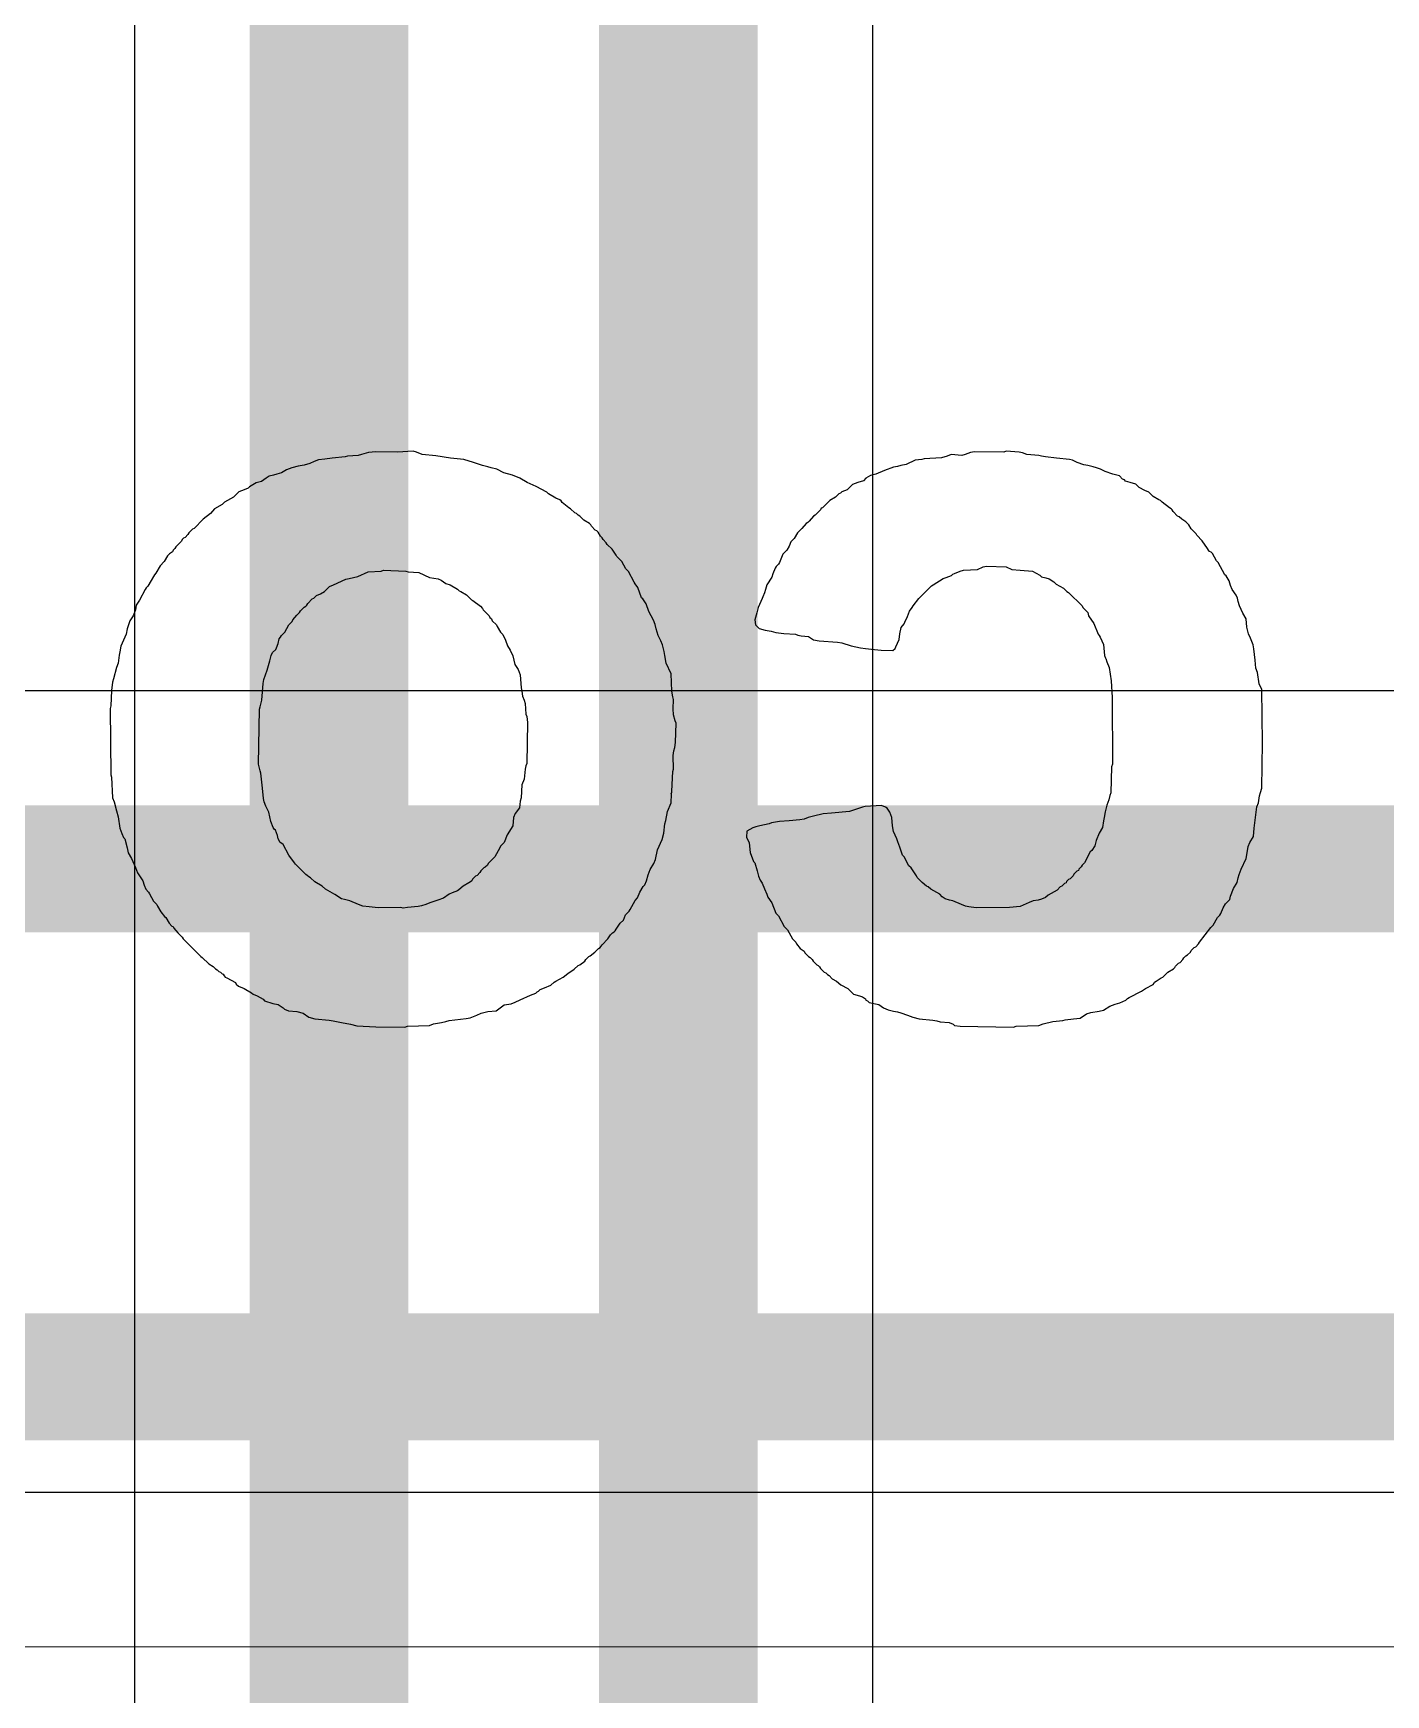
# Model space of a CAD drawing. Header units: inches. Extents: x -8 to 210, y -39 to 109.
# Drawn here: x 46.53 to 48.693, y 32.055 to 34.712 of the extents above; entities that cross this region are included whole.
import ezdxf

# ---------------------------------------------------------------- set-up
doc = ezdxf.new("R2010")
doc.units = ezdxf.units.IN
for name, color, linetype in [('Bottom Layer', 5, 'Continuous'), ('Bottom Overlay', 54, 'Continuous'), ('Top Layer', 1, 'Continuous')]:
    doc.layers.add(name, color=color, linetype=linetype)

msp = doc.modelspace()

# ---------------------------------------------------------------- linework, layer by layer
at = {"layer": 'Bottom Layer'}
msp.add_line((60.1472, 33.6602), (19.6483, 33.6602), dxfattribs=at)
for points in [[(18.3639, 33.3753, 0.2032, 0.2032, 0), (60.5315, 33.3753, 0.2032, 0.2032, 0)], [(18.8214, 32.5628, 0.2032, 0.2032, 0), (60.325, 32.5628, 0.2032, 0.2032, 0)]]:
    msp.add_lwpolyline(points, format="xyseb", dxfattribs=at)
at = {"layer": 'Bottom Overlay'}
for p, q in [((47.0658, 34.0413), (47.0546, 34.038)), ((47.0776, 34.0426), (47.0658, 34.0413)), ((47.1123, 34.0419), (47.0776, 34.0426)), ((47.1373, 34.0432), (47.1123, 34.0419)), ((47.1425, 34.0419), (47.1373, 34.0432)), ((47.1517, 34.038), (47.1425, 34.0419)), ((48.0287, 34.0413), (48.0202, 34.038)), ((48.0353, 34.0426), (48.0287, 34.0413)), ((48.0818, 34.0419), (48.0353, 34.0426)), ((48.0858, 34.0432), (48.0818, 34.0419)), ((48.1067, 34.0419), (48.0858, 34.0432)), ((48.112, 34.0406), (48.1067, 34.0419)), ((48.1186, 34.038), (48.112, 34.0406)), ((46.9346, 34.0137), (46.9267, 34.0085)), ((46.9431, 34.017), (46.9346, 34.0137)), ((46.9536, 34.0196), (46.9431, 34.017)), ((46.9628, 34.0209), (46.9536, 34.0196)), ((46.972, 34.0236), (46.9628, 34.0209)), ((46.9792, 34.0268), (46.972, 34.0236)), ((46.9857, 34.0295), (46.9792, 34.0268)), ((46.9962, 34.0308), (46.9857, 34.0295)), ((47.008, 34.0321), (46.9962, 34.0308)), ((47.0284, 34.0341), (47.008, 34.0321)), ((47.0323, 34.0354), (47.0284, 34.0341)), ((47.0494, 34.0367), (47.0323, 34.0354)), ((47.0546, 34.038), (47.0494, 34.0367)), ((47.1733, 34.036), (47.1517, 34.038)), ((47.197, 34.0321), (47.1733, 34.036)), ((47.2186, 34.0301), (47.197, 34.0321)), ((47.2337, 34.0255), (47.2186, 34.0301)), ((47.2481, 34.0203), (47.2337, 34.0255)), ((47.2566, 34.0183), (47.2481, 34.0203)), ((47.2619, 34.017), (47.2566, 34.0183)), ((47.2711, 34.0144), (47.2619, 34.017)), ((47.2822, 34.0085), (47.2711, 34.0144)), ((47.9054, 34.0177), (47.8909, 34.0124)), ((47.9119, 34.019), (47.9054, 34.0177)), ((47.9172, 34.0203), (47.9119, 34.019)), ((47.9257, 34.0223), (47.9172, 34.0203)), ((47.9401, 34.0288), (47.9257, 34.0223)), ((47.9506, 34.0301), (47.9401, 34.0288)), ((47.9546, 34.0314), (47.9506, 34.0301)), ((47.9821, 34.0327), (47.9546, 34.0314)), ((47.9913, 34.0354), (47.9821, 34.0327)), ((47.9979, 34.038), (47.9913, 34.0354)), ((48.0149, 34.0367), (47.9979, 34.038)), ((48.0202, 34.038), (48.0149, 34.0367)), ((48.1382, 34.0367), (48.1186, 34.038)), ((48.1422, 34.0354), (48.1382, 34.0367)), ((48.1487, 34.0341), (48.1422, 34.0354)), ((48.1664, 34.0321), (48.1487, 34.0341)), ((48.1868, 34.0301), (48.1664, 34.0321)), ((48.192, 34.0288), (48.1868, 34.0301)), ((48.1992, 34.0255), (48.192, 34.0288)), ((48.2097, 34.0216), (48.1992, 34.0255)), ((48.2163, 34.0203), (48.2097, 34.0216)), ((48.2248, 34.0183), (48.2163, 34.0203)), ((48.2301, 34.017), (48.2248, 34.0183)), ((48.2366, 34.0144), (48.2301, 34.017)), ((48.2438, 34.0111), (48.2366, 34.0144)), ((46.8755, 33.9862), (46.8736, 33.9842)), ((46.886, 33.9927), (46.8755, 33.9862)), ((46.8946, 33.9947), (46.886, 33.9927)), ((46.9024, 34), (46.8946, 33.9947)), ((46.907, 34.0032), (46.9024, 34)), ((46.9142, 34.0052), (46.907, 34.0032)), ((46.9195, 34.0065), (46.9142, 34.0052)), ((46.9267, 34.0085), (46.9195, 34.0065)), ((47.296, 34.0052), (47.2822, 34.0085)), ((47.3078, 34), (47.296, 34.0052)), ((47.3196, 33.9934), (47.3078, 34)), ((47.334, 33.9868), (47.3196, 33.9934)), ((47.3511, 33.9777), (47.334, 33.9868)), ((47.8398, 33.9901), (47.8313, 33.9816)), ((47.8483, 33.9934), (47.8398, 33.9901)), ((47.8575, 33.996), (47.8483, 33.9934)), ((47.8614, 34), (47.8575, 33.996)), ((47.8686, 34.0045), (47.8614, 34)), ((47.8772, 34.0065), (47.8686, 34.0045)), ((47.8909, 34.0124), (47.8772, 34.0065)), ((48.2563, 34.0065), (48.2438, 34.0111)), ((48.2668, 34.0039), (48.2563, 34.0065)), ((48.272, 33.9986), (48.2668, 34.0039)), ((48.2747, 33.9973), (48.272, 33.9986)), ((48.2766, 33.9954), (48.2747, 33.9973)), ((48.2839, 33.9934), (48.2766, 33.9954)), ((48.293, 33.9908), (48.2839, 33.9934)), ((48.2983, 33.9855), (48.293, 33.9908)), ((46.8355, 33.9619), (46.8316, 33.958)), ((46.85, 33.9698), (46.8355, 33.9619)), ((46.8585, 33.9783), (46.85, 33.9698)), ((46.867, 33.9816), (46.8585, 33.9783)), ((46.8736, 33.9842), (46.867, 33.9816)), ((47.3537, 33.975), (47.3511, 33.9777)), ((47.3655, 33.9685), (47.3537, 33.975)), ((47.3721, 33.9658), (47.3655, 33.9685)), ((47.3741, 33.9639), (47.3721, 33.9658)), ((47.3754, 33.9613), (47.3741, 33.9639)), ((47.3865, 33.9527), (47.3754, 33.9613)), ((47.8037, 33.9645), (47.7919, 33.9527)), ((47.8129, 33.9698), (47.8037, 33.9645)), ((47.8181, 33.975), (47.8129, 33.9698)), ((47.8208, 33.9763), (47.8181, 33.975)), ((47.8227, 33.9783), (47.8208, 33.9763)), ((47.8313, 33.9816), (47.8227, 33.9783)), ((48.3075, 33.9803), (48.2983, 33.9855)), ((48.314, 33.9777), (48.3075, 33.9803)), ((48.3206, 33.9711), (48.314, 33.9777)), ((48.3298, 33.9658), (48.3206, 33.9711)), ((48.3324, 33.9645), (48.3298, 33.9658)), ((48.335, 33.9619), (48.3324, 33.9645)), ((48.3468, 33.9527), (48.335, 33.9619)), ((46.8014, 33.9344), (46.787, 33.9199)), ((46.8132, 33.9435), (46.8014, 33.9344)), ((46.8198, 33.9514), (46.8132, 33.9435)), ((46.8316, 33.958), (46.8198, 33.9514)), ((47.3891, 33.9514), (47.3865, 33.9527)), ((47.3957, 33.9449), (47.3891, 33.9514)), ((47.3983, 33.9435), (47.3957, 33.9449)), ((47.401, 33.9409), (47.3983, 33.9435)), ((47.4036, 33.9396), (47.401, 33.9409)), ((47.4101, 33.933), (47.4036, 33.9396)), ((47.4193, 33.9278), (47.4101, 33.933)), ((47.7775, 33.9396), (47.7709, 33.9317)), ((47.7801, 33.9409), (47.7775, 33.9396)), ((47.7886, 33.9494), (47.7801, 33.9409)), ((47.7899, 33.9521), (47.7886, 33.9494)), ((47.7919, 33.9527), (47.7899, 33.9521)), ((48.3495, 33.9514), (48.3468, 33.9527)), ((48.3514, 33.9494), (48.3495, 33.9514)), ((48.3527, 33.9468), (48.3514, 33.9494)), ((48.3599, 33.9396), (48.3527, 33.9468)), ((48.3626, 33.9383), (48.3599, 33.9396)), ((48.3665, 33.9344), (48.3626, 33.9383)), ((48.3731, 33.9304), (48.3665, 33.9344)), ((46.7771, 33.9101), (46.7726, 33.9055)), ((46.7785, 33.9127), (46.7771, 33.9101)), ((46.7844, 33.9186), (46.7785, 33.9127)), ((46.787, 33.9199), (46.7844, 33.9186)), ((47.4213, 33.9258), (47.4193, 33.9278)), ((47.4226, 33.9232), (47.4213, 33.9258)), ((47.4285, 33.9173), (47.4226, 33.9232)), ((47.4311, 33.916), (47.4285, 33.9173)), ((47.4331, 33.914), (47.4311, 33.916)), ((47.437, 33.9075), (47.4331, 33.914)), ((47.4397, 33.9048), (47.437, 33.9075)), ((47.7519, 33.9127), (47.7466, 33.9035)), ((47.7591, 33.9199), (47.7519, 33.9127)), ((47.7657, 33.9278), (47.7591, 33.9199)), ((47.7683, 33.9291), (47.7657, 33.9278)), ((47.7709, 33.9317), (47.7683, 33.9291)), ((48.3777, 33.9258), (48.3731, 33.9304)), ((48.3816, 33.9193), (48.3777, 33.9258)), ((48.3895, 33.9114), (48.3816, 33.9193)), ((48.3908, 33.9088), (48.3895, 33.9114)), ((48.3993, 33.9002), (48.3908, 33.9088)), ((46.7522, 33.8825), (46.7476, 33.8793)), ((46.7535, 33.8852), (46.7522, 33.8825)), ((46.7562, 33.8878), (46.7535, 33.8852)), ((46.7575, 33.8904), (46.7562, 33.8878)), ((46.7667, 33.8996), (46.7575, 33.8904)), ((46.768, 33.9022), (46.7667, 33.8996)), ((46.7699, 33.9042), (46.768, 33.9022)), ((46.7726, 33.9055), (46.7699, 33.9042)), ((47.441, 33.9022), (47.4397, 33.9048)), ((47.4462, 33.897), (47.441, 33.9022)), ((47.4475, 33.8943), (47.4462, 33.897)), ((47.4554, 33.8865), (47.4475, 33.8943)), ((47.462, 33.8773), (47.4554, 33.8865)), ((47.7348, 33.8852), (47.7283, 33.8786)), ((47.7388, 33.8917), (47.7348, 33.8852)), ((47.7414, 33.8983), (47.7388, 33.8917)), ((47.7466, 33.9035), (47.7414, 33.8983)), ((48.4078, 33.8878), (48.3993, 33.9002)), ((48.4091, 33.8852), (48.4078, 33.8878)), ((48.4111, 33.8832), (48.4091, 33.8852)), ((48.4137, 33.8819), (48.4111, 33.8832)), ((48.4157, 33.8799), (48.4137, 33.8819)), ((48.4223, 33.8681), (48.4157, 33.8799)), ((46.7325, 33.8602), (46.726, 33.8484)), ((46.7391, 33.8668), (46.7325, 33.8602)), ((46.7443, 33.876), (46.7391, 33.8668)), ((46.7476, 33.8793), (46.7443, 33.876)), ((47.4633, 33.8747), (47.462, 33.8773)), ((47.4711, 33.8668), (47.4633, 33.8747)), ((47.4777, 33.855), (47.4711, 33.8668)), ((47.4816, 33.8511), (47.4777, 33.855)), ((47.7165, 33.8563), (47.7125, 33.8471)), ((47.7178, 33.8589), (47.7165, 33.8563)), ((47.7217, 33.8629), (47.7178, 33.8589)), ((47.723, 33.8655), (47.7217, 33.8629)), ((47.7283, 33.8786), (47.723, 33.8655)), ((48.0175, 33.853), (48.0398, 33.8543)), ((48.0398, 33.8543), (48.049, 33.8583)), ((48.049, 33.8583), (48.0543, 33.8596)), ((48.0543, 33.8596), (48.0858, 33.8583)), ((48.0858, 33.8583), (48.0949, 33.8543)), ((48.0949, 33.8543), (48.1081, 33.853)), ((48.4249, 33.8655), (48.4223, 33.8681)), ((48.4354, 33.8458), (48.4249, 33.8655)), ((46.7129, 33.8274), (46.7102, 33.8248)), ((46.7181, 33.8366), (46.7129, 33.8274)), ((46.722, 33.8432), (46.7181, 33.8366)), ((46.7234, 33.8458), (46.722, 33.8432)), ((46.726, 33.8484), (46.7234, 33.8458)), ((46.9956, 33.8189), (47.0034, 33.8268)), ((47.0034, 33.8268), (47.01, 33.8294)), ((47.01, 33.8294), (47.0297, 33.8386)), ((47.0297, 33.8386), (47.0349, 33.8399)), ((47.0349, 33.8399), (47.0487, 33.8432)), ((47.0487, 33.8432), (47.0651, 33.8504)), ((47.0651, 33.8504), (47.0861, 33.8517)), ((47.0861, 33.8517), (47.09, 33.853)), ((47.09, 33.853), (47.1255, 33.8517)), ((47.1255, 33.8517), (47.1294, 33.8504)), ((47.1294, 33.8504), (47.1464, 33.8491)), ((47.1464, 33.8491), (47.1635, 33.8412)), ((47.1635, 33.8412), (47.1773, 33.8392)), ((47.1773, 33.8392), (47.1819, 33.8373)), ((47.1819, 33.8373), (47.1897, 33.832)), ((47.1897, 33.832), (47.1963, 33.8294)), ((47.1963, 33.8294), (47.2081, 33.8228)), ((47.4908, 33.834), (47.4816, 33.8511)), ((47.4921, 33.8314), (47.4908, 33.834)), ((47.4967, 33.8255), (47.4921, 33.8314)), ((47.7027, 33.8294), (47.7007, 33.8222)), ((47.7112, 33.8419), (47.7027, 33.8294)), ((47.7125, 33.8471), (47.7112, 33.8419)), ((47.946, 33.8078), (47.9664, 33.8281)), ((47.9664, 33.8281), (47.969, 33.8294)), ((47.969, 33.8294), (47.9847, 33.8399)), ((47.9847, 33.8399), (47.99, 33.8412)), ((47.99, 33.8412), (47.9985, 33.8445)), ((47.9985, 33.8445), (48.0005, 33.8465)), ((48.0005, 33.8465), (48.0031, 33.8478)), ((48.0031, 33.8478), (48.0123, 33.8517)), ((48.0123, 33.8517), (48.0175, 33.853)), ((48.1081, 33.853), (48.1277, 33.8517)), ((48.1277, 33.8517), (48.1395, 33.8451)), ((48.1395, 33.8451), (48.1422, 33.8425)), ((48.1422, 33.8425), (48.1494, 33.8406)), ((48.1494, 33.8406), (48.1546, 33.8392)), ((48.1546, 33.8392), (48.1618, 33.8347)), ((48.1618, 33.8347), (48.1658, 33.8307)), ((48.1658, 33.8307), (48.1776, 33.8242)), ((48.4373, 33.8438), (48.4354, 33.8458)), ((48.4426, 33.836), (48.4373, 33.8438)), ((48.4446, 33.8288), (48.4426, 33.836)), ((48.4472, 33.8222), (48.4446, 33.8288)), ((46.6997, 33.8051), (46.6945, 33.7973)), ((46.7089, 33.8222), (46.6997, 33.8051)), ((46.7102, 33.8248), (46.7089, 33.8222)), ((46.9687, 33.7999), (46.9759, 33.8071)), ((46.9759, 33.8071), (46.9785, 33.8084)), ((46.9785, 33.8084), (46.9825, 33.8124)), ((46.9825, 33.8124), (46.989, 33.815)), ((46.989, 33.815), (46.9956, 33.8189)), ((47.2081, 33.8228), (47.2107, 33.8202)), ((47.2107, 33.8202), (47.2134, 33.8189)), ((47.2134, 33.8189), (47.2225, 33.8137)), ((47.2225, 33.8137), (47.2304, 33.8058)), ((47.2304, 33.8058), (47.233, 33.8045)), ((47.233, 33.8045), (47.2448, 33.7953)), ((47.5026, 33.8091), (47.4967, 33.8255)), ((47.5046, 33.8071), (47.5026, 33.8091)), ((47.5098, 33.7992), (47.5046, 33.8071)), ((47.6955, 33.8078), (47.6889, 33.7933)), ((47.6968, 33.8104), (47.6955, 33.8078)), ((47.6994, 33.8169), (47.6968, 33.8104)), ((47.7007, 33.8222), (47.6994, 33.8169)), ((47.9369, 33.796), (47.946, 33.8078)), ((48.1776, 33.8242), (48.1828, 33.8189)), ((48.1828, 33.8189), (48.1855, 33.8176)), ((48.1855, 33.8176), (48.2071, 33.796)), ((48.4537, 33.813), (48.4472, 33.8222)), ((48.4557, 33.8084), (48.4537, 33.813)), ((48.457, 33.8032), (48.4557, 33.8084)), ((48.459, 33.796), (48.457, 33.8032)), ((46.6893, 33.7802), (46.684, 33.7723)), ((46.6906, 33.7828), (46.6893, 33.7802)), ((46.6932, 33.7894), (46.6906, 33.7828)), ((46.6945, 33.7973), (46.6932, 33.7894)), ((46.9438, 33.771), (46.9451, 33.7737)), ((46.9451, 33.7737), (46.951, 33.7809)), ((46.951, 33.7809), (46.9556, 33.7855)), ((46.9556, 33.7855), (46.9569, 33.7881)), ((46.9569, 33.7881), (46.9628, 33.794)), ((46.9628, 33.794), (46.9654, 33.7953)), ((46.9654, 33.7953), (46.9674, 33.7973)), ((46.9674, 33.7973), (46.9687, 33.7999)), ((47.2448, 33.7953), (47.2481, 33.792)), ((47.2481, 33.792), (47.2494, 33.7894)), ((47.2494, 33.7894), (47.2586, 33.7802)), ((47.2586, 33.7802), (47.2599, 33.7776)), ((47.2599, 33.7776), (47.2619, 33.7756)), ((47.2619, 33.7756), (47.2625, 33.775)), ((47.2625, 33.775), (47.2639, 33.7723)), ((47.5144, 33.7868), (47.5098, 33.7992)), ((47.5216, 33.773), (47.5144, 33.7868)), ((47.6869, 33.7848), (47.6837, 33.7737)), ((47.6837, 33.7737), (47.685, 33.7658)), ((47.6889, 33.7933), (47.6869, 33.7848)), ((47.9237, 33.7697), (47.9277, 33.7789)), ((47.9277, 33.7789), (47.931, 33.7874)), ((47.931, 33.7874), (47.9355, 33.7933)), ((47.9355, 33.7933), (47.9369, 33.796)), ((48.2071, 33.796), (48.2084, 33.7933)), ((48.2084, 33.7933), (48.2163, 33.7855)), ((48.2163, 33.7855), (48.2176, 33.7802)), ((48.2176, 33.7802), (48.2261, 33.7677)), ((48.4642, 33.7841), (48.459, 33.796)), ((48.4695, 33.775), (48.4642, 33.7841)), ((48.4708, 33.7618), (48.4695, 33.775)), ((46.6781, 33.7507), (46.6696, 33.7317)), ((46.6801, 33.7592), (46.6781, 33.7507)), ((46.684, 33.7723), (46.6801, 33.7592)), ((46.9254, 33.7461), (46.9267, 33.7487)), ((46.9267, 33.7487), (46.932, 33.754)), ((46.932, 33.754), (46.9385, 33.7658)), ((46.9385, 33.7658), (46.9438, 33.771)), ((47.2639, 33.7723), (47.2704, 33.7658)), ((47.2704, 33.7658), (47.2717, 33.7632)), ((47.2717, 33.7632), (47.277, 33.754)), ((47.277, 33.754), (47.2809, 33.75)), ((47.2809, 33.75), (47.2849, 33.7409)), ((47.5243, 33.7664), (47.5216, 33.773)), ((47.5262, 33.7592), (47.5243, 33.7664)), ((47.5289, 33.7487), (47.5262, 33.7592)), ((47.5335, 33.7402), (47.5289, 33.7487)), ((47.685, 33.7658), (47.6909, 33.7599)), ((47.6909, 33.7599), (47.7001, 33.7573)), ((47.7001, 33.7573), (47.7099, 33.7553)), ((47.7099, 33.7553), (47.7171, 33.7533)), ((47.7171, 33.7533), (47.7302, 33.752)), ((47.7302, 33.752), (47.7486, 33.7507)), ((47.7486, 33.7507), (47.7525, 33.7494)), ((47.7525, 33.7494), (47.7578, 33.7481)), ((47.7578, 33.7481), (47.7696, 33.7468)), ((47.9146, 33.7422), (47.9159, 33.7513)), ((47.9159, 33.7513), (47.9178, 33.7612)), ((47.9178, 33.7612), (47.9224, 33.7671)), ((47.9224, 33.7671), (47.9237, 33.7697)), ((48.2261, 33.7677), (48.2327, 33.7507)), ((48.2327, 33.7507), (48.2347, 33.7487)), ((48.2347, 33.7487), (48.236, 33.7461)), ((48.4734, 33.7513), (48.4708, 33.7618)), ((48.4767, 33.7441), (48.4734, 33.7513)), ((46.6683, 33.7225), (46.6669, 33.7172)), ((46.6696, 33.7317), (46.6683, 33.7225)), ((46.9103, 33.7166), (46.9123, 33.7212)), ((46.9123, 33.7212), (46.9175, 33.7264)), ((46.9175, 33.7264), (46.9188, 33.729)), ((46.9188, 33.729), (46.9215, 33.7356)), ((46.9215, 33.7356), (46.9228, 33.7435)), ((46.9228, 33.7435), (46.9254, 33.7461)), ((47.2849, 33.7409), (47.2881, 33.7323)), ((47.2881, 33.7323), (47.2927, 33.7251)), ((47.2927, 33.7251), (47.2967, 33.7159)), ((47.5361, 33.7336), (47.5335, 33.7402)), ((47.5387, 33.7231), (47.5361, 33.7336)), ((47.54, 33.7166), (47.5387, 33.7231)), ((47.7696, 33.7468), (47.7775, 33.7415)), ((47.7775, 33.7415), (47.7866, 33.7402)), ((47.7866, 33.7402), (47.8162, 33.7382)), ((47.8162, 33.7382), (47.8227, 33.7369)), ((47.8227, 33.7369), (47.8378, 33.7323)), ((47.8378, 33.7323), (47.8529, 33.729)), ((47.8529, 33.729), (47.8608, 33.7277)), ((47.8608, 33.7277), (47.8752, 33.7264)), ((47.8752, 33.7264), (47.8857, 33.7251)), ((47.8857, 33.7251), (47.9047, 33.7245)), ((47.9047, 33.7245), (47.908, 33.7277)), ((47.908, 33.7277), (47.9093, 33.7304)), ((47.9093, 33.7304), (47.9146, 33.7422)), ((48.236, 33.7461), (48.2412, 33.7343)), ((48.2412, 33.7343), (48.2432, 33.7166)), ((48.4806, 33.7336), (48.4767, 33.7441)), ((48.482, 33.7271), (48.4806, 33.7336)), ((48.4839, 33.7094), (48.482, 33.7271)), ((46.663, 33.6976), (46.6578, 33.6792)), ((46.6656, 33.7041), (46.663, 33.6976)), ((46.6669, 33.7172), (46.6656, 33.7041)), ((46.9037, 33.693), (46.9083, 33.7081)), ((46.9083, 33.7081), (46.9103, 33.7166)), ((47.2967, 33.7159), (47.2999, 33.7022)), ((47.2999, 33.7022), (47.3052, 33.6943)), ((47.3052, 33.6943), (47.3085, 33.6858)), ((47.542, 33.7041), (47.54, 33.7166)), ((47.5499, 33.6871), (47.542, 33.7041)), ((48.2432, 33.7166), (48.2445, 33.7126)), ((48.2445, 33.7126), (48.2452, 33.712)), ((48.2452, 33.712), (48.2465, 33.7067)), ((48.2465, 33.7067), (48.2504, 33.6976)), ((48.2504, 33.6976), (48.2537, 33.6759)), ((48.4852, 33.6962), (48.4839, 33.7094)), ((48.4879, 33.6897), (48.4852, 33.6962)), ((46.6565, 33.6739), (46.6551, 33.6608)), ((46.6578, 33.6792), (46.6565, 33.6739)), ((46.8952, 33.6451), (46.8972, 33.672)), ((46.8972, 33.672), (46.8985, 33.6785)), ((46.8985, 33.6785), (46.9037, 33.693)), ((47.3085, 33.6858), (47.3098, 33.6648)), ((47.5512, 33.6595), (47.5499, 33.6871)), ((48.2537, 33.6759), (48.255, 33.6497)), ((48.4905, 33.6713), (48.4879, 33.6897)), ((48.4944, 33.6621), (48.4905, 33.6713)), ((46.6551, 33.6608), (46.6538, 33.6359)), ((46.8926, 33.6346), (46.8952, 33.6451)), ((47.3098, 33.6648), (47.3111, 33.6595)), ((47.3111, 33.6595), (47.3124, 33.6516)), ((47.3124, 33.6516), (47.315, 33.6451)), ((47.315, 33.6451), (47.3163, 33.6398)), ((47.5525, 33.6503), (47.5512, 33.6595)), ((47.5538, 33.6464), (47.5525, 33.6503)), ((47.5531, 33.6313), (47.5538, 33.6464)), ((48.255, 33.6497), (48.2556, 33.5428)), ((48.4957, 33.5769), (48.4944, 33.6621)), ((46.6538, 33.6359), (46.6525, 33.632)), ((46.6525, 33.632), (46.6538, 33.5257)), ((46.89, 33.5428), (46.8913, 33.6307)), ((46.8913, 33.6307), (46.8926, 33.6346)), ((47.3163, 33.6398), (47.3176, 33.6228)), ((47.3176, 33.6228), (47.319, 33.6188)), ((47.319, 33.6188), (47.3203, 33.6097)), ((47.5538, 33.6215), (47.5531, 33.6313)), ((47.5564, 33.6123), (47.5538, 33.6215)), ((47.3203, 33.6097), (47.319, 33.5441)), ((47.5577, 33.6084), (47.5564, 33.6123)), ((47.5571, 33.5775), (47.5577, 33.6084)), ((47.5531, 33.5565), (47.5544, 33.5644)), ((47.5544, 33.5644), (47.5558, 33.5697)), ((47.5558, 33.5697), (47.5571, 33.5775)), ((48.4944, 33.5047), (48.4957, 33.5769)), ((46.8926, 33.5323), (46.89, 33.5428)), ((47.3163, 33.5349), (47.315, 33.5191)), ((47.3176, 33.5401), (47.3163, 33.5349)), ((47.319, 33.5441), (47.3176, 33.5401)), ((47.5525, 33.531), (47.5538, 33.5349)), ((47.5538, 33.5349), (47.5531, 33.5565)), ((48.2543, 33.5388), (48.253, 33.4968)), ((48.2556, 33.5428), (48.2543, 33.5388)), ((46.6538, 33.5257), (46.6551, 33.5218)), ((46.6551, 33.5218), (46.6565, 33.489)), ((46.8939, 33.5283), (46.8926, 33.5323)), ((46.8952, 33.5139), (46.8939, 33.5283)), ((46.8965, 33.5047), (46.8952, 33.5139)), ((47.3111, 33.51), (47.3098, 33.489)), ((47.315, 33.5191), (47.3111, 33.51)), ((47.5512, 33.4995), (47.5525, 33.531)), ((46.6565, 33.489), (46.6591, 33.4824)), ((46.6591, 33.4824), (46.663, 33.468)), ((46.8978, 33.4877), (46.8965, 33.5047)), ((46.8992, 33.4824), (46.8978, 33.4877)), ((46.9018, 33.4759), (46.8992, 33.4824)), ((47.3085, 33.4837), (47.3072, 33.4732)), ((47.3098, 33.489), (47.3085, 33.4837)), ((47.5499, 33.4955), (47.5512, 33.4982)), ((47.5505, 33.4949), (47.5499, 33.4955)), ((47.5499, 33.4811), (47.5505, 33.4949)), ((47.5512, 33.4982), (47.5512, 33.4995)), ((48.2497, 33.4857), (48.2465, 33.4772)), ((48.2517, 33.4929), (48.2497, 33.4857)), ((48.253, 33.4968), (48.2517, 33.4929)), ((48.4892, 33.4811), (48.4911, 33.4922)), ((48.4911, 33.4922), (48.4924, 33.4975)), ((48.4924, 33.4975), (48.4944, 33.5047)), ((46.663, 33.468), (46.6656, 33.4588)), ((46.6656, 33.4588), (46.6683, 33.4404)), ((46.9064, 33.466), (46.9018, 33.4759)), ((46.9096, 33.4509), (46.9064, 33.466)), ((47.298, 33.4575), (47.2967, 33.4444)), ((47.3006, 33.464), (47.298, 33.4575)), ((47.3072, 33.4732), (47.3006, 33.464)), ((47.5413, 33.4529), (47.5439, 33.4673)), ((47.5439, 33.4673), (47.5499, 33.4811)), ((47.7624, 33.4549), (47.7558, 33.4536)), ((47.7689, 33.4575), (47.7624, 33.4549)), ((47.7775, 33.4595), (47.7689, 33.4575)), ((47.7932, 33.4634), (47.7775, 33.4595)), ((47.8063, 33.4647), (47.7932, 33.4634)), ((47.8352, 33.4673), (47.8063, 33.4647)), ((47.8562, 33.4739), (47.8352, 33.4673)), ((47.8601, 33.4752), (47.8562, 33.4739)), ((47.8864, 33.4765), (47.8601, 33.4752)), ((47.8929, 33.4739), (47.8864, 33.4765)), ((47.8955, 33.4726), (47.8929, 33.4739)), ((47.8995, 33.466), (47.8955, 33.4726)), ((47.9028, 33.4575), (47.8995, 33.466)), ((47.9041, 33.4444), (47.9028, 33.4575)), ((48.2425, 33.4575), (48.2412, 33.4522)), ((48.2438, 33.4667), (48.2425, 33.4575)), ((48.2465, 33.4772), (48.2438, 33.4667)), ((48.4826, 33.4404), (48.4865, 33.4745)), ((48.4865, 33.4745), (48.4892, 33.4811)), ((46.6683, 33.4404), (46.6715, 33.4319)), ((46.6715, 33.4319), (46.6742, 33.4253)), ((46.9136, 33.4417), (46.9096, 33.4509)), ((46.9149, 33.4391), (46.9136, 33.4417)), ((46.9169, 33.4372), (46.9149, 33.4391)), ((46.9201, 33.4286), (46.9169, 33.4372)), ((46.9215, 33.4234), (46.9201, 33.4286)), ((47.2875, 33.4299), (47.2829, 33.4175)), ((47.2967, 33.4444), (47.2875, 33.4299)), ((47.5354, 33.4221), (47.538, 33.4326)), ((47.538, 33.4326), (47.54, 33.4476)), ((47.54, 33.4476), (47.5413, 33.4529)), ((47.6712, 33.4358), (47.6705, 33.426)), ((47.6804, 33.4411), (47.6712, 33.4358)), ((47.6856, 33.4424), (47.6804, 33.4411)), ((47.6915, 33.4444), (47.6856, 33.4424)), ((47.7066, 33.4476), (47.6915, 33.4444)), ((47.7106, 33.449), (47.7066, 33.4476)), ((47.723, 33.4509), (47.7106, 33.449)), ((47.7388, 33.4522), (47.723, 33.4509)), ((47.7558, 33.4536), (47.7388, 33.4522)), ((47.9054, 33.4352), (47.9041, 33.4444)), ((47.9106, 33.4234), (47.9054, 33.4352)), ((48.2347, 33.4326), (48.2294, 33.4208)), ((48.2399, 33.4417), (48.2347, 33.4326)), ((48.2412, 33.4522), (48.2399, 33.4417)), ((48.4813, 33.4273), (48.4826, 33.4404)), ((46.6742, 33.4253), (46.6761, 33.4234)), ((46.6761, 33.4234), (46.6801, 33.4089)), ((46.6801, 33.4089), (46.6814, 33.4011)), ((46.9247, 33.4175), (46.9215, 33.4234)), ((46.9274, 33.4162), (46.9247, 33.4175)), ((46.9293, 33.4142), (46.9274, 33.4162)), ((46.9385, 33.3971), (46.9293, 33.4142)), ((47.2757, 33.4089), (47.2678, 33.3945)), ((47.277, 33.4116), (47.2757, 33.4089)), ((47.2829, 33.4175), (47.277, 33.4116)), ((47.5249, 33.3906), (47.5282, 33.4057)), ((47.5282, 33.4057), (47.5354, 33.4221)), ((47.6705, 33.426), (47.6745, 33.4168)), ((47.6745, 33.4168), (47.6765, 33.4017)), ((47.6765, 33.4017), (47.6817, 33.3873)), ((47.9126, 33.4188), (47.9106, 33.4234)), ((47.9159, 33.4103), (47.9126, 33.4188)), ((47.9198, 33.3971), (47.9159, 33.4103)), ((48.2202, 33.4024), (48.211, 33.3853)), ((48.2229, 33.405), (48.2202, 33.4024)), ((48.2274, 33.4122), (48.2229, 33.405)), ((48.2294, 33.4208), (48.2274, 33.4122)), ((48.4695, 33.3919), (48.4715, 33.4044)), ((48.4715, 33.4044), (48.4728, 33.4109)), ((48.4728, 33.4109), (48.4754, 33.4175)), ((48.4754, 33.4175), (48.4813, 33.4273)), ((46.6814, 33.4011), (46.6866, 33.3919)), ((46.6866, 33.3919), (46.6932, 33.3775)), ((46.6932, 33.3775), (46.6965, 33.3689)), ((46.9477, 33.3853), (46.9385, 33.3971)), ((46.949, 33.3827), (46.9477, 33.3853)), ((46.9654, 33.3663), (46.949, 33.3827)), ((47.2501, 33.3768), (47.2455, 33.3722)), ((47.2527, 33.3781), (47.2501, 33.3768)), ((47.256, 33.3814), (47.2527, 33.3781)), ((47.2573, 33.384), (47.256, 33.3814)), ((47.2678, 33.3945), (47.2573, 33.384)), ((47.5164, 33.3742), (47.5223, 33.384)), ((47.5223, 33.384), (47.5249, 33.3906)), ((47.6817, 33.3873), (47.6837, 33.3853)), ((47.6837, 33.3853), (47.6876, 33.3722)), ((47.9224, 33.3945), (47.9198, 33.3971)), ((47.9303, 33.3801), (47.9224, 33.3945)), ((47.9336, 33.3768), (47.9303, 33.3801)), ((47.9421, 33.3643), (47.9336, 33.3768)), ((48.2058, 33.3788), (48.2019, 33.3748)), ((48.2071, 33.3814), (48.2058, 33.3788)), ((48.211, 33.3853), (48.2071, 33.3814)), ((48.4616, 33.3748), (48.4695, 33.3919)), ((46.6965, 33.3689), (46.6997, 33.3643)), ((46.6997, 33.3643), (46.705, 33.3565)), ((46.705, 33.3565), (46.707, 33.3493)), ((46.707, 33.3493), (46.7096, 33.3427)), ((46.968, 33.365), (46.9654, 33.3663)), ((46.9707, 33.3624), (46.968, 33.365)), ((46.9733, 33.3611), (46.9707, 33.3624)), ((46.9798, 33.3545), (46.9733, 33.3611)), ((46.9916, 33.3479), (46.9798, 33.3545)), ((47.2265, 33.3532), (47.2173, 33.3479)), ((47.2291, 33.3545), (47.2265, 33.3532)), ((47.2311, 33.3565), (47.2291, 33.3545)), ((47.2324, 33.3591), (47.2311, 33.3565)), ((47.237, 33.3637), (47.2324, 33.3591)), ((47.2396, 33.365), (47.237, 33.3637)), ((47.2442, 33.3696), (47.2396, 33.365)), ((47.2455, 33.3722), (47.2442, 33.3696)), ((47.5052, 33.3473), (47.5079, 33.3499)), ((47.5079, 33.3499), (47.5105, 33.3565)), ((47.5105, 33.3565), (47.5131, 33.3657)), ((47.5131, 33.3657), (47.5164, 33.3742)), ((47.6876, 33.3722), (47.6896, 33.3637)), ((47.6896, 33.3637), (47.6922, 33.3571)), ((47.6922, 33.3571), (47.6955, 33.3525)), ((47.6955, 33.3525), (47.6994, 33.3433)), ((47.9434, 33.3617), (47.9421, 33.3643)), ((47.9513, 33.3538), (47.9434, 33.3617)), ((47.9585, 33.3479), (47.9513, 33.3538)), ((48.1789, 33.3519), (48.175, 33.3479)), ((48.1815, 33.3532), (48.1789, 33.3519)), ((48.1822, 33.3552), (48.1815, 33.3532)), ((48.1855, 33.3584), (48.1822, 33.3552)), ((48.1881, 33.3597), (48.1855, 33.3584)), ((48.1927, 33.3643), (48.1881, 33.3597)), ((48.194, 33.367), (48.1927, 33.3643)), ((48.1986, 33.3716), (48.194, 33.367)), ((48.2012, 33.3729), (48.1986, 33.3716)), ((48.2019, 33.3748), (48.2012, 33.3729)), ((48.4492, 33.344), (48.4551, 33.3538)), ((48.4551, 33.3538), (48.457, 33.3611)), ((48.457, 33.3611), (48.4583, 33.3663)), ((48.4583, 33.3663), (48.4616, 33.3748)), ((46.7096, 33.3427), (46.7142, 33.3381)), ((46.7142, 33.3381), (46.7155, 33.3355)), ((46.7155, 33.3355), (46.722, 33.3237)), ((46.722, 33.3237), (46.7273, 33.3184)), ((46.9969, 33.3427), (46.9916, 33.3479)), ((47.012, 33.3342), (46.9969, 33.3427)), ((47.0225, 33.3276), (47.012, 33.3342)), ((47.0277, 33.3263), (47.0225, 33.3276)), ((47.0362, 33.3243), (47.0277, 33.3263)), ((47.05, 33.3184), (47.0362, 33.3243)), ((47.1766, 33.3256), (47.1642, 33.321)), ((47.1858, 33.3283), (47.1766, 33.3256)), ((47.195, 33.3348), (47.1858, 33.3283)), ((47.1996, 33.3368), (47.195, 33.3348)), ((47.2081, 33.3401), (47.1996, 33.3368)), ((47.2101, 33.342), (47.2081, 33.3401)), ((47.2173, 33.3479), (47.2101, 33.342)), ((47.4843, 33.3106), (47.4921, 33.325)), ((47.4921, 33.325), (47.4961, 33.3289)), ((47.4961, 33.3289), (47.5, 33.3381)), ((47.5, 33.3381), (47.5052, 33.3473)), ((47.6994, 33.3433), (47.7027, 33.3348)), ((47.7027, 33.3348), (47.7047, 33.3302)), ((47.7047, 33.3302), (47.7112, 33.321)), ((47.9611, 33.3466), (47.9585, 33.3479)), ((47.9651, 33.3427), (47.9611, 33.3466)), ((47.9795, 33.3348), (47.9651, 33.3427)), ((47.9834, 33.3309), (47.9795, 33.3348)), ((47.988, 33.3276), (47.9834, 33.3309)), ((47.9952, 33.3256), (47.988, 33.3276)), ((48.0005, 33.3243), (47.9952, 33.3256)), ((48.0143, 33.3184), (48.0005, 33.3243)), ((48.1291, 33.3243), (48.1225, 33.3217)), ((48.1369, 33.3256), (48.1291, 33.3243)), ((48.1422, 33.327), (48.1369, 33.3256)), ((48.1487, 33.3296), (48.1422, 33.327)), ((48.1527, 33.3335), (48.1487, 33.3296)), ((48.1671, 33.3414), (48.1527, 33.3335)), ((48.1723, 33.3466), (48.1671, 33.3414)), ((48.175, 33.3479), (48.1723, 33.3466)), ((48.4367, 33.3197), (48.4433, 33.3263)), ((48.4433, 33.3263), (48.4446, 33.3315)), ((48.4446, 33.3315), (48.4492, 33.344)), ((46.7273, 33.3184), (46.7286, 33.3158)), ((46.7286, 33.3158), (46.7339, 33.3066)), ((46.7339, 33.3066), (46.7398, 33.2994)), ((46.7398, 33.2994), (46.7417, 33.2974)), ((46.7417, 33.2974), (46.747, 33.2883)), ((47.0566, 33.3158), (47.05, 33.3184)), ((47.0671, 33.3145), (47.0566, 33.3158)), ((47.0815, 33.3132), (47.0671, 33.3145)), ((47.1176, 33.3138), (47.0815, 33.3132)), ((47.1215, 33.3125), (47.1176, 33.3138)), ((47.1281, 33.3138), (47.1215, 33.3125)), ((47.1451, 33.3151), (47.1281, 33.3138)), ((47.1504, 33.3165), (47.1451, 33.3151)), ((47.1576, 33.3184), (47.1504, 33.3165)), ((47.1642, 33.321), (47.1576, 33.3184)), ((47.4738, 33.2935), (47.477, 33.302)), ((47.477, 33.302), (47.4829, 33.3079)), ((47.4829, 33.3079), (47.4843, 33.3106)), ((47.7112, 33.321), (47.7171, 33.3047)), ((47.7171, 33.3047), (47.7217, 33.3001)), ((47.7217, 33.3001), (47.7309, 33.283)), ((48.0208, 33.3158), (48.0143, 33.3184)), ((48.0261, 33.3145), (48.0208, 33.3158)), ((48.0379, 33.3132), (48.0261, 33.3145)), ((48.091, 33.3138), (48.0379, 33.3132)), ((48.1081, 33.3151), (48.091, 33.3138)), ((48.1225, 33.3217), (48.1081, 33.3151)), ((48.417, 33.2856), (48.4236, 33.2974)), ((48.4236, 33.2974), (48.4275, 33.3014)), ((48.4275, 33.3014), (48.4288, 33.304)), ((48.4288, 33.304), (48.4328, 33.3132)), ((48.4328, 33.3132), (48.4367, 33.3197)), ((46.747, 33.2883), (46.7516, 33.2837)), ((46.7516, 33.2837), (46.7535, 33.283)), ((46.7535, 33.283), (46.7548, 33.2804)), ((46.7548, 33.2804), (46.7607, 33.2732)), ((46.7607, 33.2732), (46.768, 33.2659)), ((47.4488, 33.2633), (47.4528, 33.2699)), ((47.4528, 33.2699), (47.4561, 33.2732)), ((47.4561, 33.2732), (47.4587, 33.2745)), ((47.4587, 33.2745), (47.4606, 33.2764)), ((47.4606, 33.2764), (47.462, 33.2791)), ((47.462, 33.2791), (47.4685, 33.2883)), ((47.4685, 33.2883), (47.4738, 33.2935)), ((47.7309, 33.283), (47.7361, 33.2778)), ((47.7361, 33.2778), (47.744, 33.2633)), ((48.3947, 33.2581), (48.4131, 33.2817)), ((48.4131, 33.2817), (48.417, 33.2856)), ((46.768, 33.2659), (46.7693, 33.2633)), ((46.7693, 33.2633), (46.7975, 33.2351)), ((47.4206, 33.2364), (47.4278, 33.2423)), ((47.4278, 33.2423), (47.4337, 33.2482)), ((47.4337, 33.2482), (47.4364, 33.2495)), ((47.4364, 33.2495), (47.4397, 33.2541)), ((47.4397, 33.2541), (47.4488, 33.2633)), ((47.744, 33.2633), (47.7493, 33.2581)), ((47.7493, 33.2581), (47.7506, 33.2555)), ((47.7506, 33.2555), (47.7565, 33.2482)), ((47.7565, 33.2482), (47.7624, 33.2436)), ((47.7624, 33.2436), (47.7637, 33.241)), ((48.3757, 33.2377), (48.3803, 33.2423)), ((48.3803, 33.2423), (48.3816, 33.245)), ((48.3816, 33.245), (48.3862, 33.2495)), ((48.3862, 33.2495), (48.3888, 33.2509)), ((48.3888, 33.2509), (48.3934, 33.2555)), ((48.3934, 33.2555), (48.3947, 33.2581)), ((46.7975, 33.2351), (46.8001, 33.2338)), ((46.8001, 33.2338), (46.8106, 33.2233)), ((46.8106, 33.2233), (46.8172, 33.2194)), ((46.8172, 33.2194), (46.8211, 33.2154)), ((47.395, 33.2148), (47.401, 33.2207)), ((47.401, 33.2207), (47.4036, 33.222)), ((47.4036, 33.222), (47.4121, 33.2279)), ((47.4121, 33.2279), (47.4134, 33.2305)), ((47.4134, 33.2305), (47.418, 33.2351)), ((47.418, 33.2351), (47.4206, 33.2364)), ((47.7637, 33.241), (47.7696, 33.2351)), ((47.7696, 33.2351), (47.7722, 33.2338)), ((47.7722, 33.2338), (47.7755, 33.2305)), ((47.7755, 33.2305), (47.7768, 33.2279)), ((47.7768, 33.2279), (47.7827, 33.222)), ((47.7827, 33.222), (47.7853, 33.2207)), ((47.7853, 33.2207), (47.7873, 33.2187)), ((47.7873, 33.2187), (47.7886, 33.2161)), ((47.7886, 33.2161), (47.7945, 33.2102)), ((48.3534, 33.2154), (48.3554, 33.2174)), ((48.3554, 33.2174), (48.3567, 33.22)), ((48.3567, 33.22), (48.3613, 33.2246)), ((48.3613, 33.2246), (48.3639, 33.2259)), ((48.3639, 33.2259), (48.3685, 33.2305)), ((48.3685, 33.2305), (48.3698, 33.2332)), ((48.3698, 33.2332), (48.3731, 33.2364)), ((48.3731, 33.2364), (48.3757, 33.2377)), ((46.8211, 33.2154), (46.8237, 33.2141)), ((46.8237, 33.2141), (46.8263, 33.2115)), ((46.8263, 33.2115), (46.829, 33.2102)), ((46.829, 33.2102), (46.8316, 33.2076)), ((46.8316, 33.2076), (46.8336, 33.2069)), ((46.8336, 33.2069), (46.8349, 33.2043)), ((46.8349, 33.2043), (46.8368, 33.2023)), ((46.8368, 33.2023), (46.8395, 33.201)), ((46.8395, 33.201), (46.8532, 33.1938)), ((46.8532, 33.1938), (46.8545, 33.1912)), ((46.8545, 33.1912), (46.8578, 33.1879)), ((47.3472, 33.1853), (47.3577, 33.1892)), ((47.3577, 33.1892), (47.3629, 33.1944)), ((47.3629, 33.1944), (47.3655, 33.1958)), ((47.3655, 33.1958), (47.3773, 33.2023)), ((47.3773, 33.2023), (47.3846, 33.2082)), ((47.3846, 33.2082), (47.395, 33.2148)), ((47.7945, 33.2102), (47.7971, 33.2089)), ((47.7971, 33.2089), (47.7998, 33.2063)), ((47.7998, 33.2063), (47.8024, 33.2049)), ((47.8024, 33.2049), (47.8076, 33.1997)), ((47.8076, 33.1997), (47.8142, 33.1958)), ((47.8142, 33.1958), (47.8214, 33.1899)), ((47.8214, 33.1899), (47.8326, 33.184)), ((48.3088, 33.184), (48.3206, 33.1905)), ((48.3206, 33.1905), (48.3226, 33.1925)), ((48.3226, 33.1925), (48.3232, 33.1944)), ((48.3232, 33.1944), (48.3258, 33.1958)), ((48.3258, 33.1958), (48.3337, 33.201)), ((48.3337, 33.201), (48.3363, 33.2023)), ((48.3363, 33.2023), (48.3442, 33.2102)), ((48.3442, 33.2102), (48.3534, 33.2154)), ((46.8578, 33.1879), (46.867, 33.184)), ((46.867, 33.184), (46.8788, 33.1774)), ((46.8788, 33.1774), (46.8814, 33.1748)), ((46.8814, 33.1748), (46.888, 33.1721)), ((46.888, 33.1721), (46.8972, 33.1669)), ((46.8972, 33.1669), (46.8998, 33.1643)), ((46.8998, 33.1643), (46.9129, 33.1603)), ((47.3006, 33.1623), (47.3085, 33.1662)), ((47.3085, 33.1662), (47.3249, 33.1735)), ((47.3249, 33.1735), (47.3334, 33.1767)), ((47.3334, 33.1767), (47.3354, 33.1787)), ((47.3354, 33.1787), (47.338, 33.18)), ((47.338, 33.18), (47.3406, 33.1826)), ((47.3406, 33.1826), (47.3472, 33.1853)), ((47.8326, 33.184), (47.8417, 33.1748)), ((47.8417, 33.1748), (47.8509, 33.1721)), ((47.8509, 33.1721), (47.8562, 33.1708)), ((47.8562, 33.1708), (47.8608, 33.1676)), ((47.8608, 33.1676), (47.8614, 33.1656)), ((47.8614, 33.1656), (47.864, 33.1643)), ((47.864, 33.1643), (47.8667, 33.1617)), ((48.2675, 33.161), (48.2773, 33.1656)), ((48.2773, 33.1656), (48.2799, 33.1682)), ((48.2799, 33.1682), (48.2825, 33.1695)), ((48.2825, 33.1695), (48.3022, 33.18)), ((48.3022, 33.18), (48.3088, 33.184)), ((46.9129, 33.1603), (46.9215, 33.1584)), ((46.9215, 33.1584), (46.9293, 33.1531)), ((46.9293, 33.1531), (46.9313, 33.1512)), ((46.9313, 33.1512), (46.9379, 33.1485)), ((46.9379, 33.1485), (46.951, 33.1472)), ((46.951, 33.1472), (46.9615, 33.1446)), ((46.9615, 33.1446), (46.9707, 33.138)), ((46.9707, 33.138), (46.9798, 33.1354)), ((47.2042, 33.1341), (47.2219, 33.1361)), ((47.2219, 33.1361), (47.2284, 33.1374)), ((47.2284, 33.1374), (47.2389, 33.1413)), ((47.2389, 33.1413), (47.2461, 33.1446)), ((47.2461, 33.1446), (47.2566, 33.1472)), ((47.2566, 33.1472), (47.2698, 33.1485)), ((47.2698, 33.1485), (47.2829, 33.1577)), ((47.2829, 33.1577), (47.294, 33.1597)), ((47.294, 33.1597), (47.3006, 33.1623)), ((47.8667, 33.1617), (47.8818, 33.1584)), ((47.8818, 33.1584), (47.8896, 33.1531)), ((47.8896, 33.1531), (47.8968, 33.1498)), ((47.8968, 33.1498), (47.9054, 33.1479)), ((47.9054, 33.1479), (47.9119, 33.1466)), ((47.9119, 33.1466), (47.9172, 33.1453)), ((47.9172, 33.1453), (47.9277, 33.1413)), ((47.9277, 33.1413), (47.9362, 33.138)), ((47.9362, 33.138), (47.9467, 33.1354)), ((48.1933, 33.1354), (48.2038, 33.1367)), ((48.2038, 33.1367), (48.2143, 33.1433)), ((48.2143, 33.1433), (48.2209, 33.1459)), ((48.2209, 33.1459), (48.2347, 33.1479)), ((48.2347, 33.1479), (48.2412, 33.1492)), ((48.2412, 33.1492), (48.2517, 33.1558)), ((48.2517, 33.1558), (48.2602, 33.159)), ((48.2602, 33.159), (48.2675, 33.161)), ((46.9798, 33.1354), (47.0028, 33.1334)), ((47.0028, 33.1334), (47.0094, 33.1321)), ((47.0094, 33.1321), (47.0172, 33.1308)), ((47.0172, 33.1308), (47.0225, 33.1295)), ((47.0225, 33.1295), (47.0369, 33.1269)), ((47.0369, 33.1269), (47.0474, 33.1243)), ((47.0474, 33.1243), (47.0776, 33.123)), ((47.0776, 33.123), (47.1241, 33.1223)), ((47.1241, 33.1223), (47.1281, 33.1236)), ((47.1281, 33.1236), (47.1635, 33.1249)), ((47.1635, 33.1249), (47.1701, 33.1275)), ((47.1701, 33.1275), (47.1825, 33.1295)), ((47.1825, 33.1295), (47.1897, 33.1315)), ((47.1897, 33.1315), (47.195, 33.1328)), ((47.195, 33.1328), (47.2042, 33.1341)), ((47.9467, 33.1354), (47.9683, 33.1334)), ((47.9683, 33.1334), (47.9749, 33.1321)), ((47.9749, 33.1321), (47.9802, 33.1308)), ((47.9802, 33.1308), (47.9946, 33.1295)), ((47.9946, 33.1295), (48.0011, 33.1269)), ((48.0011, 33.1269), (48.0031, 33.1249)), ((48.0031, 33.1249), (48.0123, 33.1236)), ((48.0123, 33.1236), (48.0976, 33.1223)), ((48.0976, 33.1223), (48.1015, 33.1236)), ((48.1015, 33.1236), (48.1382, 33.1249)), ((48.1382, 33.1249), (48.1448, 33.1275)), ((48.1448, 33.1275), (48.1605, 33.1315)), ((48.1605, 33.1315), (48.1763, 33.1328)), ((48.1763, 33.1328), (48.1802, 33.1341)), ((48.1802, 33.1341), (48.1933, 33.1354)), ((49.5912, 32.3778), (40.2662, 32.3791)), ((40.3115, 32.1305), (49.765, 32.1318))]:
    msp.add_line(p, q, dxfattribs=at)
at = {"layer": 'Top Layer'}
for p, q in [((46.6919, 40.1236), (46.6919, 25.637)), ((47.8723, 25.637), (47.8723, 40.1236))]:
    msp.add_line(p, q, dxfattribs=at)
for points in [[(47.0027, 25.3063, 0.254, 0.254, 0), (47.0027, 40.6733, 0.254, 0.254, 0)], [(47.5615, 25.3063, 0.254, 0.254, 0), (47.5615, 40.6733, 0.254, 0.254, 0)]]:
    msp.add_lwpolyline(points, format="xyseb", dxfattribs=at)

doc.saveas('drawing.dxf')
